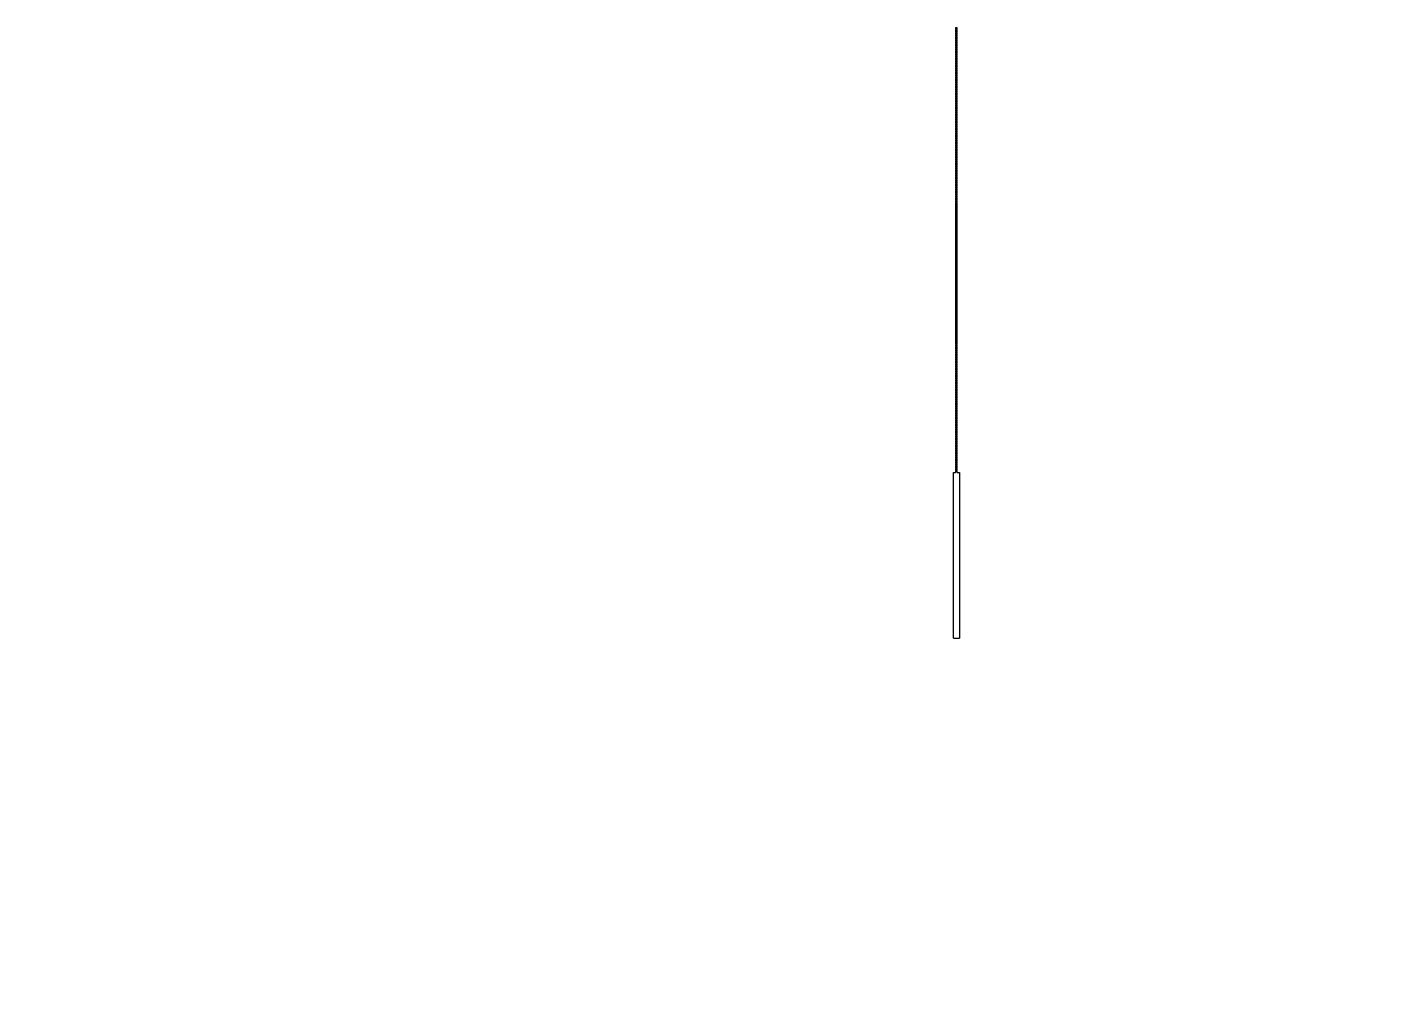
# Model space of a CAD drawing. Header units: inches. Extents: x 0 to 114300, y 0 to 114300.
# Drawn here: x 78996 to 81352, y 91932 to 93604 of the extents above; entities that cross this region are included whole.
import ezdxf

# ---------------------------------------------------------------- set-up
doc = ezdxf.new("R2010")
doc.units = ezdxf.units.IN
doc.header["$MEASUREMENT"] = 0

msp = doc.modelspace()

# ---------------------------------------------------------------- hatches: boundary and pattern name
h = msp.add_hatch()
h.set_pattern_fill('ANSI31', color=256, scale=100)
h.set_pattern_definition([(45, (-3636.992, -6350), (-8.8388348, 8.8388348), [])])
h.paths.add_polyline_path([(114300, 0), (0, 0), (0, 114300), (114300, 114300)])
edge = h.paths.add_edge_path(flags=16)
edge.add_arc((57150, 57150), 50800, 288.35844, 529.79531, ccw=False)
edge.add_line((73150, 8935.5), (41150, 8935.5))
edge.add_arc((57150, 57150), 50800, 190.20469, 251.64156, ccw=False)
edge.add_arc((57150, 57150), 50800, 169.79531, 190.20469, ccw=False)

# ---------------------------------------------------------------- linework, layer by layer
for p, q in [((80591.9, 92843.7), (80588.9, 92843.7)), ((80588.9, 92843.7), (80588.9, 92840.7)), ((80591.9, 92840.7), (80591.9, 92843.7)), ((80585.4, 92556.4), (80595.4, 92556.4))]:
    msp.add_line(p, q)
for points in [[(80591.9, 93603.7), (80588.9, 93603.7), (80588.9, 93600.7), (80591.9, 93600.7)], [(80591.9, 93599.7), (80588.9, 93599.7), (80588.9, 93596.7), (80591.9, 93596.7)], [(80591.9, 93595.7), (80588.9, 93595.7), (80588.9, 93592.7), (80591.9, 93592.7)], [(80591.9, 93591.7), (80588.9, 93591.7), (80588.9, 93588.7), (80591.9, 93588.7)], [(80591.9, 93587.7), (80588.9, 93587.7), (80588.9, 93584.7), (80591.9, 93584.7)], [(80591.9, 93583.7), (80588.9, 93583.7), (80588.9, 93580.7), (80591.9, 93580.7)], [(80591.9, 93579.7), (80588.9, 93579.7), (80588.9, 93576.7), (80591.9, 93576.7)], [(80591.9, 93575.7), (80588.9, 93575.7), (80588.9, 93572.7), (80591.9, 93572.7)], [(80591.9, 93571.7), (80588.9, 93571.7), (80588.9, 93568.7), (80591.9, 93568.7)], [(80591.9, 93567.7), (80588.9, 93567.7), (80588.9, 93564.7), (80591.9, 93564.7)], [(80591.9, 93563.7), (80588.9, 93563.7), (80588.9, 93560.7), (80591.9, 93560.7)], [(80591.9, 93559.7), (80588.9, 93559.7), (80588.9, 93556.7), (80591.9, 93556.7)], [(80591.9, 93555.7), (80588.9, 93555.7), (80588.9, 93552.7), (80591.9, 93552.7)], [(80591.9, 93551.7), (80588.9, 93551.7), (80588.9, 93548.7), (80591.9, 93548.7)], [(80591.9, 93547.7), (80588.9, 93547.7), (80588.9, 93544.7), (80591.9, 93544.7)], [(80591.9, 93543.7), (80588.9, 93543.7), (80588.9, 93540.7), (80591.9, 93540.7)], [(80591.9, 93539.7), (80588.9, 93539.7), (80588.9, 93536.7), (80591.9, 93536.7)], [(80591.9, 93535.7), (80588.9, 93535.7), (80588.9, 93532.7), (80591.9, 93532.7)], [(80591.9, 93531.7), (80588.9, 93531.7), (80588.9, 93528.7), (80591.9, 93528.7)], [(80591.9, 93527.7), (80588.9, 93527.7), (80588.9, 93524.7), (80591.9, 93524.7)], [(80591.9, 93523.7), (80588.9, 93523.7), (80588.9, 93520.7), (80591.9, 93520.7)], [(80591.9, 93519.7), (80588.9, 93519.7), (80588.9, 93516.7), (80591.9, 93516.7)], [(80591.9, 93515.7), (80588.9, 93515.7), (80588.9, 93512.7), (80591.9, 93512.7)], [(80591.9, 93511.7), (80588.9, 93511.7), (80588.9, 93508.7), (80591.9, 93508.7)], [(80591.9, 93507.7), (80588.9, 93507.7), (80588.9, 93504.7), (80591.9, 93504.7)], [(80591.9, 93503.7), (80588.9, 93503.7), (80588.9, 93500.7), (80591.9, 93500.7)], [(80591.9, 93499.7), (80588.9, 93499.7), (80588.9, 93496.7), (80591.9, 93496.7)], [(80591.9, 93495.7), (80588.9, 93495.7), (80588.9, 93492.7), (80591.9, 93492.7)], [(80591.9, 93491.7), (80588.9, 93491.7), (80588.9, 93488.7), (80591.9, 93488.7)], [(80591.9, 93487.7), (80588.9, 93487.7), (80588.9, 93484.7), (80591.9, 93484.7)], [(80591.9, 93483.7), (80588.9, 93483.7), (80588.9, 93480.7), (80591.9, 93480.7)], [(80591.9, 93479.7), (80588.9, 93479.7), (80588.9, 93476.7), (80591.9, 93476.7)], [(80591.9, 93475.7), (80588.9, 93475.7), (80588.9, 93472.7), (80591.9, 93472.7)], [(80591.9, 93471.7), (80588.9, 93471.7), (80588.9, 93468.7), (80591.9, 93468.7)], [(80591.9, 93467.7), (80588.9, 93467.7), (80588.9, 93464.7), (80591.9, 93464.7)], [(80591.9, 93463.7), (80588.9, 93463.7), (80588.9, 93460.7), (80591.9, 93460.7)], [(80591.9, 93459.7), (80588.9, 93459.7), (80588.9, 93456.7), (80591.9, 93456.7)], [(80591.9, 93455.7), (80588.9, 93455.7), (80588.9, 93452.7), (80591.9, 93452.7)], [(80591.9, 93451.7), (80588.9, 93451.7), (80588.9, 93448.7), (80591.9, 93448.7)], [(80591.9, 93447.7), (80588.9, 93447.7), (80588.9, 93444.7), (80591.9, 93444.7)], [(80591.9, 93443.7), (80588.9, 93443.7), (80588.9, 93440.7), (80591.9, 93440.7)], [(80591.9, 93439.7), (80588.9, 93439.7), (80588.9, 93436.7), (80591.9, 93436.7)], [(80591.9, 93435.7), (80588.9, 93435.7), (80588.9, 93432.7), (80591.9, 93432.7)], [(80591.9, 93431.7), (80588.9, 93431.7), (80588.9, 93428.7), (80591.9, 93428.7)], [(80591.9, 93427.7), (80588.9, 93427.7), (80588.9, 93424.7), (80591.9, 93424.7)], [(80591.9, 93423.7), (80588.9, 93423.7), (80588.9, 93420.7), (80591.9, 93420.7)], [(80591.9, 93419.7), (80588.9, 93419.7), (80588.9, 93416.7), (80591.9, 93416.7)], [(80591.9, 93415.7), (80588.9, 93415.7), (80588.9, 93412.7), (80591.9, 93412.7)], [(80591.9, 93411.7), (80588.9, 93411.7), (80588.9, 93408.7), (80591.9, 93408.7)], [(80591.9, 93407.7), (80588.9, 93407.7), (80588.9, 93404.7), (80591.9, 93404.7)], [(80591.9, 93403.7), (80588.9, 93403.7), (80588.9, 93400.7), (80591.9, 93400.7)], [(80591.9, 93399.7), (80588.9, 93399.7), (80588.9, 93396.7), (80591.9, 93396.7)], [(80591.9, 93395.7), (80588.9, 93395.7), (80588.9, 93392.7), (80591.9, 93392.7)], [(80591.9, 93391.7), (80588.9, 93391.7), (80588.9, 93388.7), (80591.9, 93388.7)], [(80591.9, 93387.7), (80588.9, 93387.7), (80588.9, 93384.7), (80591.9, 93384.7)], [(80591.9, 93383.7), (80588.9, 93383.7), (80588.9, 93380.7), (80591.9, 93380.7)], [(80591.9, 93379.7), (80588.9, 93379.7), (80588.9, 93376.7), (80591.9, 93376.7)], [(80591.9, 93375.7), (80588.9, 93375.7), (80588.9, 93372.7), (80591.9, 93372.7)], [(80591.9, 93371.7), (80588.9, 93371.7), (80588.9, 93368.7), (80591.9, 93368.7)], [(80591.9, 93367.7), (80588.9, 93367.7), (80588.9, 93364.7), (80591.9, 93364.7)], [(80591.9, 93363.7), (80588.9, 93363.7), (80588.9, 93360.7), (80591.9, 93360.7)], [(80591.9, 93359.7), (80588.9, 93359.7), (80588.9, 93356.7), (80591.9, 93356.7)], [(80591.9, 93355.7), (80588.9, 93355.7), (80588.9, 93352.7), (80591.9, 93352.7)], [(80591.9, 93351.7), (80588.9, 93351.7), (80588.9, 93348.7), (80591.9, 93348.7)], [(80591.9, 93347.7), (80588.9, 93347.7), (80588.9, 93344.7), (80591.9, 93344.7)], [(80591.9, 93343.7), (80588.9, 93343.7), (80588.9, 93340.7), (80591.9, 93340.7)], [(80591.9, 93339.7), (80588.9, 93339.7), (80588.9, 93336.7), (80591.9, 93336.7)], [(80591.9, 93335.7), (80588.9, 93335.7), (80588.9, 93332.7), (80591.9, 93332.7)], [(80591.9, 93331.7), (80588.9, 93331.7), (80588.9, 93328.7), (80591.9, 93328.7)], [(80591.9, 93327.7), (80588.9, 93327.7), (80588.9, 93324.7), (80591.9, 93324.7)], [(80591.9, 93323.7), (80588.9, 93323.7), (80588.9, 93320.7), (80591.9, 93320.7)], [(80591.9, 93319.7), (80588.9, 93319.7), (80588.9, 93316.7), (80591.9, 93316.7)], [(80591.9, 93315.7), (80588.9, 93315.7), (80588.9, 93312.7), (80591.9, 93312.7)], [(80591.9, 93311.7), (80588.9, 93311.7), (80588.9, 93308.7), (80591.9, 93308.7)], [(80591.9, 93307.7), (80588.9, 93307.7), (80588.9, 93304.7), (80591.9, 93304.7)], [(80591.9, 93303.7), (80588.9, 93303.7), (80588.9, 93300.7), (80591.9, 93300.7)], [(80591.9, 93299.7), (80588.9, 93299.7), (80588.9, 93296.7), (80591.9, 93296.7)], [(80591.9, 93295.7), (80588.9, 93295.7), (80588.9, 93292.7), (80591.9, 93292.7)], [(80591.9, 93291.7), (80588.9, 93291.7), (80588.9, 93288.7), (80591.9, 93288.7)], [(80591.9, 93287.7), (80588.9, 93287.7), (80588.9, 93284.7), (80591.9, 93284.7)], [(80591.9, 93283.7), (80588.9, 93283.7), (80588.9, 93280.7), (80591.9, 93280.7)], [(80591.9, 93279.7), (80588.9, 93279.7), (80588.9, 93276.7), (80591.9, 93276.7)], [(80591.9, 93275.7), (80588.9, 93275.7), (80588.9, 93272.7), (80591.9, 93272.7)], [(80591.9, 93271.7), (80588.9, 93271.7), (80588.9, 93268.7), (80591.9, 93268.7)], [(80591.9, 93267.7), (80588.9, 93267.7), (80588.9, 93264.7), (80591.9, 93264.7)], [(80591.9, 93263.7), (80588.9, 93263.7), (80588.9, 93260.7), (80591.9, 93260.7)], [(80591.9, 93259.7), (80588.9, 93259.7), (80588.9, 93256.7), (80591.9, 93256.7)], [(80591.9, 93255.7), (80588.9, 93255.7), (80588.9, 93252.7), (80591.9, 93252.7)], [(80591.9, 93251.7), (80588.9, 93251.7), (80588.9, 93248.7), (80591.9, 93248.7)], [(80591.9, 93247.7), (80588.9, 93247.7), (80588.9, 93244.7), (80591.9, 93244.7)], [(80591.9, 93243.7), (80588.9, 93243.7), (80588.9, 93240.7), (80591.9, 93240.7)], [(80591.9, 93239.7), (80588.9, 93239.7), (80588.9, 93236.7), (80591.9, 93236.7)], [(80591.9, 93235.7), (80588.9, 93235.7), (80588.9, 93232.7), (80591.9, 93232.7)], [(80591.9, 93231.7), (80588.9, 93231.7), (80588.9, 93228.7), (80591.9, 93228.7)], [(80591.9, 93227.7), (80588.9, 93227.7), (80588.9, 93224.7), (80591.9, 93224.7)], [(80591.9, 93223.7), (80588.9, 93223.7), (80588.9, 93220.7), (80591.9, 93220.7)], [(80591.9, 93219.7), (80588.9, 93219.7), (80588.9, 93216.7), (80591.9, 93216.7)], [(80591.9, 93215.7), (80588.9, 93215.7), (80588.9, 93212.7), (80591.9, 93212.7)], [(80591.9, 93211.7), (80588.9, 93211.7), (80588.9, 93208.7), (80591.9, 93208.7)], [(80591.9, 93207.7), (80588.9, 93207.7), (80588.9, 93204.7), (80591.9, 93204.7)], [(80591.9, 93203.7), (80588.9, 93203.7), (80588.9, 93200.7), (80591.9, 93200.7)], [(80591.9, 93199.7), (80588.9, 93199.7), (80588.9, 93196.7), (80591.9, 93196.7)], [(80591.9, 93195.7), (80588.9, 93195.7), (80588.9, 93192.7), (80591.9, 93192.7)], [(80591.9, 93191.7), (80588.9, 93191.7), (80588.9, 93188.7), (80591.9, 93188.7)], [(80591.9, 93187.7), (80588.9, 93187.7), (80588.9, 93184.7), (80591.9, 93184.7)], [(80591.9, 93183.7), (80588.9, 93183.7), (80588.9, 93180.7), (80591.9, 93180.7)], [(80591.9, 93179.7), (80588.9, 93179.7), (80588.9, 93176.7), (80591.9, 93176.7)], [(80591.9, 93175.7), (80588.9, 93175.7), (80588.9, 93172.7), (80591.9, 93172.7)], [(80591.9, 93171.7), (80588.9, 93171.7), (80588.9, 93168.7), (80591.9, 93168.7)], [(80591.9, 93167.7), (80588.9, 93167.7), (80588.9, 93164.7), (80591.9, 93164.7)], [(80591.9, 93163.7), (80588.9, 93163.7), (80588.9, 93160.7), (80591.9, 93160.7)], [(80591.9, 93159.7), (80588.9, 93159.7), (80588.9, 93156.7), (80591.9, 93156.7)], [(80591.9, 93155.7), (80588.9, 93155.7), (80588.9, 93152.7), (80591.9, 93152.7)], [(80591.9, 93151.7), (80588.9, 93151.7), (80588.9, 93148.7), (80591.9, 93148.7)], [(80591.9, 93147.7), (80588.9, 93147.7), (80588.9, 93144.7), (80591.9, 93144.7)], [(80591.9, 93143.7), (80588.9, 93143.7), (80588.9, 93140.7), (80591.9, 93140.7)], [(80591.9, 93139.7), (80588.9, 93139.7), (80588.9, 93136.7), (80591.9, 93136.7)], [(80591.9, 93135.7), (80588.9, 93135.7), (80588.9, 93132.7), (80591.9, 93132.7)], [(80591.9, 93131.7), (80588.9, 93131.7), (80588.9, 93128.7), (80591.9, 93128.7)], [(80591.9, 93127.7), (80588.9, 93127.7), (80588.9, 93124.7), (80591.9, 93124.7)], [(80591.9, 93123.7), (80588.9, 93123.7), (80588.9, 93120.7), (80591.9, 93120.7)], [(80591.9, 93119.7), (80588.9, 93119.7), (80588.9, 93116.7), (80591.9, 93116.7)], [(80591.9, 93115.7), (80588.9, 93115.7), (80588.9, 93112.7), (80591.9, 93112.7)], [(80591.9, 93111.7), (80588.9, 93111.7), (80588.9, 93108.7), (80591.9, 93108.7)], [(80591.9, 93107.7), (80588.9, 93107.7), (80588.9, 93104.7), (80591.9, 93104.7)], [(80591.9, 93103.7), (80588.9, 93103.7), (80588.9, 93100.7), (80591.9, 93100.7)], [(80591.9, 93099.7), (80588.9, 93099.7), (80588.9, 93096.7), (80591.9, 93096.7)], [(80591.9, 93095.7), (80588.9, 93095.7), (80588.9, 93092.7), (80591.9, 93092.7)], [(80591.9, 93091.7), (80588.9, 93091.7), (80588.9, 93088.7), (80591.9, 93088.7)], [(80591.9, 93087.7), (80588.9, 93087.7), (80588.9, 93084.7), (80591.9, 93084.7)], [(80591.9, 93083.7), (80588.9, 93083.7), (80588.9, 93080.7), (80591.9, 93080.7)], [(80591.9, 93079.7), (80588.9, 93079.7), (80588.9, 93076.7), (80591.9, 93076.7)], [(80591.9, 93075.7), (80588.9, 93075.7), (80588.9, 93072.7), (80591.9, 93072.7)], [(80591.9, 93071.7), (80588.9, 93071.7), (80588.9, 93068.7), (80591.9, 93068.7)], [(80591.9, 93067.7), (80588.9, 93067.7), (80588.9, 93064.7), (80591.9, 93064.7)], [(80591.9, 93063.7), (80588.9, 93063.7), (80588.9, 93060.7), (80591.9, 93060.7)], [(80591.9, 93059.7), (80588.9, 93059.7), (80588.9, 93056.7), (80591.9, 93056.7)], [(80591.9, 93055.7), (80588.9, 93055.7), (80588.9, 93052.7), (80591.9, 93052.7)], [(80591.9, 93051.7), (80588.9, 93051.7), (80588.9, 93048.7), (80591.9, 93048.7)], [(80591.9, 93047.7), (80588.9, 93047.7), (80588.9, 93044.7), (80591.9, 93044.7)], [(80591.9, 93043.7), (80588.9, 93043.7), (80588.9, 93040.7), (80591.9, 93040.7)], [(80591.9, 93039.7), (80588.9, 93039.7), (80588.9, 93036.7), (80591.9, 93036.7)], [(80591.9, 93035.7), (80588.9, 93035.7), (80588.9, 93032.7), (80591.9, 93032.7)], [(80591.9, 93031.7), (80588.9, 93031.7), (80588.9, 93028.7), (80591.9, 93028.7)], [(80591.9, 93027.7), (80588.9, 93027.7), (80588.9, 93024.7), (80591.9, 93024.7)], [(80591.9, 93023.7), (80588.9, 93023.7), (80588.9, 93020.7), (80591.9, 93020.7)], [(80591.9, 93019.7), (80588.9, 93019.7), (80588.9, 93016.7), (80591.9, 93016.7)], [(80591.9, 93015.7), (80588.9, 93015.7), (80588.9, 93012.7), (80591.9, 93012.7)], [(80591.9, 93011.7), (80588.9, 93011.7), (80588.9, 93008.7), (80591.9, 93008.7)], [(80591.9, 93007.7), (80588.9, 93007.7), (80588.9, 93004.7), (80591.9, 93004.7)], [(80591.9, 93003.7), (80588.9, 93003.7), (80588.9, 93000.7), (80591.9, 93000.7)], [(80591.9, 92999.7), (80588.9, 92999.7), (80588.9, 92996.7), (80591.9, 92996.7)], [(80591.9, 92995.7), (80588.9, 92995.7), (80588.9, 92992.7), (80591.9, 92992.7)], [(80591.9, 92991.7), (80588.9, 92991.7), (80588.9, 92988.7), (80591.9, 92988.7)], [(80591.9, 92987.7), (80588.9, 92987.7), (80588.9, 92984.7), (80591.9, 92984.7)], [(80591.9, 92983.7), (80588.9, 92983.7), (80588.9, 92980.7), (80591.9, 92980.7)], [(80591.9, 92979.7), (80588.9, 92979.7), (80588.9, 92976.7), (80591.9, 92976.7)], [(80591.9, 92975.7), (80588.9, 92975.7), (80588.9, 92972.7), (80591.9, 92972.7)], [(80591.9, 92971.7), (80588.9, 92971.7), (80588.9, 92968.7), (80591.9, 92968.7)], [(80591.9, 92967.7), (80588.9, 92967.7), (80588.9, 92964.7), (80591.9, 92964.7)], [(80591.9, 92963.7), (80588.9, 92963.7), (80588.9, 92960.7), (80591.9, 92960.7)], [(80591.9, 92959.7), (80588.9, 92959.7), (80588.9, 92956.7), (80591.9, 92956.7)], [(80591.9, 92955.7), (80588.9, 92955.7), (80588.9, 92952.7), (80591.9, 92952.7)], [(80591.9, 92951.7), (80588.9, 92951.7), (80588.9, 92948.7), (80591.9, 92948.7)], [(80591.9, 92947.7), (80588.9, 92947.7), (80588.9, 92944.7), (80591.9, 92944.7)], [(80591.9, 92943.7), (80588.9, 92943.7), (80588.9, 92940.7), (80591.9, 92940.7)], [(80591.9, 92939.7), (80588.9, 92939.7), (80588.9, 92936.7), (80591.9, 92936.7)], [(80591.9, 92935.7), (80588.9, 92935.7), (80588.9, 92932.7), (80591.9, 92932.7)], [(80591.9, 92931.7), (80588.9, 92931.7), (80588.9, 92928.7), (80591.9, 92928.7)], [(80591.9, 92927.7), (80588.9, 92927.7), (80588.9, 92924.7), (80591.9, 92924.7)], [(80591.9, 92923.7), (80588.9, 92923.7), (80588.9, 92920.7), (80591.9, 92920.7)], [(80591.9, 92919.7), (80588.9, 92919.7), (80588.9, 92916.7), (80591.9, 92916.7)], [(80591.9, 92915.7), (80588.9, 92915.7), (80588.9, 92912.7), (80591.9, 92912.7)], [(80591.9, 92911.7), (80588.9, 92911.7), (80588.9, 92908.7), (80591.9, 92908.7)], [(80591.9, 92907.7), (80588.9, 92907.7), (80588.9, 92904.7), (80591.9, 92904.7)], [(80591.9, 92903.7), (80588.9, 92903.7), (80588.9, 92900.7), (80591.9, 92900.7)], [(80591.9, 92899.7), (80588.9, 92899.7), (80588.9, 92896.7), (80591.9, 92896.7)], [(80591.9, 92895.7), (80588.9, 92895.7), (80588.9, 92892.7), (80591.9, 92892.7)], [(80591.9, 92891.7), (80588.9, 92891.7), (80588.9, 92888.7), (80591.9, 92888.7)], [(80591.9, 92887.7), (80588.9, 92887.7), (80588.9, 92884.7), (80591.9, 92884.7)], [(80591.9, 92883.7), (80588.9, 92883.7), (80588.9, 92880.7), (80591.9, 92880.7)], [(80591.9, 92879.7), (80588.9, 92879.7), (80588.9, 92876.7), (80591.9, 92876.7)], [(80591.9, 92875.7), (80588.9, 92875.7), (80588.9, 92872.7), (80591.9, 92872.7)], [(80591.9, 92871.7), (80588.9, 92871.7), (80588.9, 92868.7), (80591.9, 92868.7)], [(80591.9, 92867.7), (80588.9, 92867.7), (80588.9, 92864.7), (80591.9, 92864.7)], [(80591.9, 92863.7), (80588.9, 92863.7), (80588.9, 92860.7), (80591.9, 92860.7)], [(80591.9, 92859.7), (80588.9, 92859.7), (80588.9, 92856.7), (80591.9, 92856.7)], [(80591.9, 92855.7), (80588.9, 92855.7), (80588.9, 92852.7), (80591.9, 92852.7)], [(80591.9, 92851.7), (80588.9, 92851.7), (80588.9, 92848.7), (80591.9, 92848.7)], [(80591.9, 92847.7), (80588.9, 92847.7), (80588.9, 92844.7), (80591.9, 92844.7)]]:
    msp.add_lwpolyline(points, close=True)
for points in [[(80585.4, 92556.4), (80585.4, 92840.7), (80588.9, 92840.7)], [(80591.9, 92840.7), (80595.4, 92840.7), (80595.4, 92556.4)]]:
    msp.add_lwpolyline(points)

doc.saveas('drawing.dxf')
